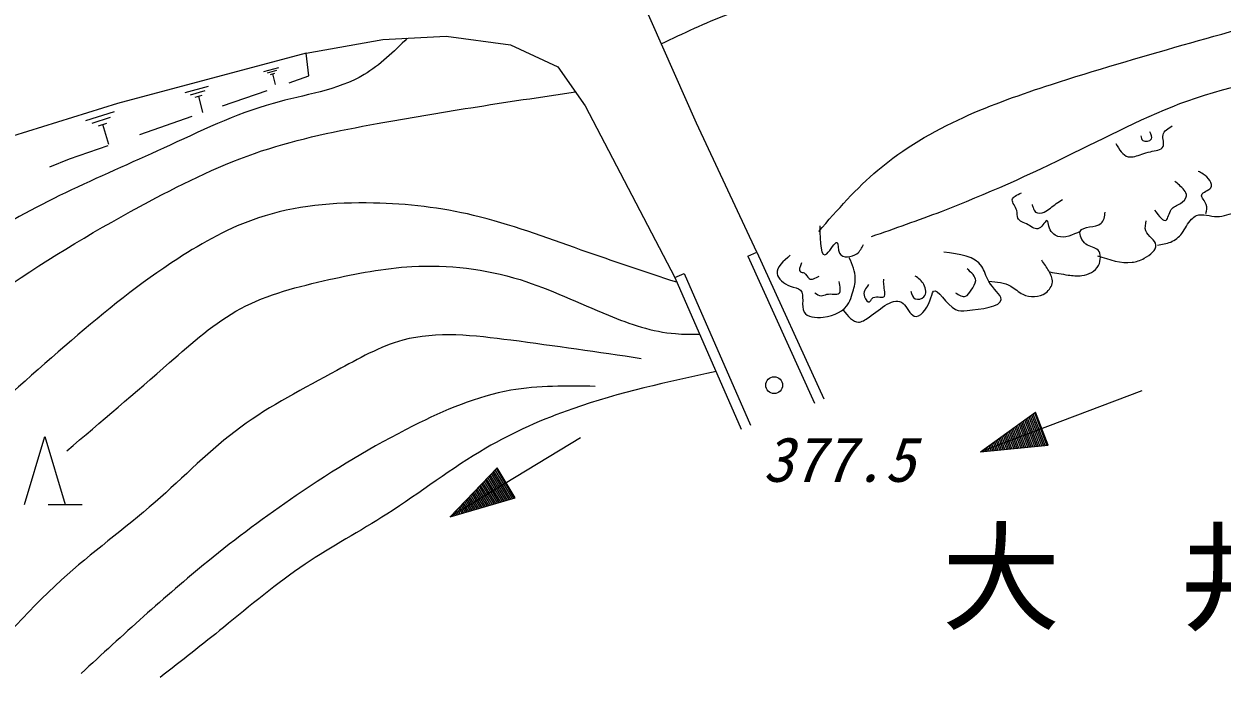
# Model space of a CAD drawing. Units: millimetres, scale not verified. Extents: x 40000 to 680000, y 20000 to 380000.
# Drawn here: x 297690 to 333009, y 259715 to 279451 of the extents above; entities that cross this region are included whole.
import ezdxf
from ezdxf.enums import TextEntityAlignment as Align

# ---------------------------------------------------------------- set-up
doc = ezdxf.new("R2010")
doc.units = ezdxf.units.MM
doc.header["$LTSCALE"] = 1000
doc.layers.add('M-BGD', color=7, linetype='Continuous', lineweight=25)
doc.layers.add('M-STR-HTXT', color=7, linetype='Continuous', lineweight=13)
doc.styles.add('ＭＳ ゴシック', font='')
doc.styles.get('ＭＳ ゴシック').set_extended_font_data('MS Gothic')

msp = doc.modelspace()

# ---------------------------------------------------------------- linework, layer by layer
at = {"layer": 'M-BGD'}
for p, q in [((317515, 276525), (315615, 280814)), ((308270, 278995), (310135, 279088)), ((310135, 279088), (312030, 278840)), ((306011, 278588), (308270, 278995)), ((312030, 278840), (313428, 278187)), ((306011, 278588), (300445, 277104)), ((306085, 277921), (306011, 278588)), ((304765, 278048), (305205, 278168)), ((304865, 278008), (305145, 278088)), ((304955, 277958), (305085, 277998)), ((305105, 277668), (305025, 277978)), ((313428, 278187), (314236, 277037)), ((302445, 277428), (303125, 277618)), ((305503, 277718), (306085, 277921)), ((302595, 277358), (303035, 277488)), ((302735, 277288), (302945, 277348)), ((302965, 276838), (302845, 277318)), ((303547, 277039), (304855, 277493)), ((300445, 277104), (293767, 275027)), ((314236, 277037), (316878, 271972)), ((299515, 276608), (300355, 276868)), ((299705, 276528), (300245, 276698)), ((301105, 276191), (302652, 276728)), ((299885, 276448), (300135, 276528)), ((300195, 275898), (300015, 276488)), ((319298, 272724), (317515, 276525)), ((299035, 275472), (300176, 275868)), ((298448, 275234), (299035, 275472)), ((319025, 272599), (319298, 272724)), ((319298, 272724), (321268, 268393)), ((319025, 272599), (320995, 268269)), ((316878, 271972), (317152, 272093)), ((316878, 271972), (318835, 267498)), ((317152, 272093), (319110, 267618)), ((330644, 268626), (325889, 266830)), ((325889, 266830), (327514, 267997)), ((327435, 266984), (327150, 267736)), ((327486, 266989), (327192, 267766)), ((327538, 266994), (327235, 267796)), ((327589, 266999), (327277, 267826)), ((327641, 267004), (327319, 267857)), ((327692, 267010), (327361, 267887)), ((327744, 267015), (327403, 267917)), ((327795, 267020), (327445, 267947)), ((327847, 267025), (327487, 267978)), ((327879, 267028), (327514, 267997)), ((326816, 266922), (326646, 267373)), ((326868, 266927), (326688, 267404)), ((326919, 266933), (326730, 267434)), ((326971, 266938), (326772, 267464)), ((327022, 266943), (326814, 267494)), ((327074, 266948), (326856, 267524)), ((327125, 266953), (326898, 267555)), ((327177, 266958), (326940, 267585)), ((327228, 266963), (326982, 267615)), ((327280, 266968), (327024, 267645)), ((327331, 266974), (327066, 267675)), ((327383, 266979), (327108, 267706)), ((297704, 265280), (298304, 267280)), ((298304, 267280), (298904, 265280)), ((314101, 267247), (310255, 264916)), ((325889, 266830), (327879, 267028)), ((326250, 266866), (326184, 267041)), ((326301, 266871), (326226, 267071)), ((326353, 266876), (326268, 267102)), ((326404, 266881), (326310, 267132)), ((326456, 266886), (326352, 267162)), ((326507, 266891), (326394, 267192)), ((326559, 266897), (326436, 267222)), ((326610, 266902), (326478, 267253)), ((326662, 266907), (326520, 267283)), ((326713, 266912), (326562, 267313)), ((326765, 266917), (326604, 267343)), ((325941, 266835), (325931, 266860)), ((325992, 266840), (325973, 266890)), ((326044, 266845), (326015, 266920)), ((326095, 266850), (326057, 266951)), ((326147, 266855), (326099, 266981)), ((326198, 266861), (326141, 267011)), ((310255, 264916), (311639, 266360)), ((312144, 265466), (311616, 266337)), ((312175, 265475), (311639, 266360)), ((311647, 265321), (311258, 265963)), ((311696, 265336), (311294, 266000)), ((311746, 265350), (311329, 266038)), ((311796, 265365), (311365, 266075)), ((311846, 265379), (311401, 266112)), ((311895, 265393), (311437, 266150)), ((311945, 265408), (311473, 266187)), ((311995, 265422), (311509, 266224)), ((312044, 265437), (311544, 266262)), ((312094, 265451), (311580, 266299)), ((311199, 265191), (310936, 265626)), ((311249, 265206), (310971, 265664)), ((311299, 265220), (311007, 265701)), ((311348, 265234), (311043, 265739)), ((311398, 265249), (311079, 265776)), ((311448, 265263), (311115, 265813)), ((311498, 265278), (311150, 265851)), ((311547, 265292), (311186, 265888)), ((311597, 265307), (311222, 265925)), ((298404, 265280), (299404, 265280)), ((310255, 264916), (312175, 265475)), ((310702, 265046), (310577, 265253)), ((310752, 265061), (310613, 265290)), ((310802, 265075), (310649, 265327)), ((310851, 265090), (310685, 265365)), ((310901, 265104), (310721, 265402)), ((310951, 265119), (310756, 265440)), ((311001, 265133), (310792, 265477)), ((311050, 265148), (310828, 265514)), ((311100, 265162), (310864, 265552)), ((311150, 265177), (310900, 265589)), ((310305, 264931), (310291, 264954)), ((310354, 264945), (310327, 264991)), ((310404, 264960), (310362, 265028)), ((310454, 264974), (310398, 265066)), ((310504, 264989), (310434, 265103)), ((310553, 265003), (310470, 265141)), ((310603, 265018), (310506, 265178)), ((310653, 265032), (310542, 265215))]:
    msp.add_line(p, q, dxfattribs=at)
msp.add_circle((319806, 268796), 250, dxfattribs=at)
for points, knots in [([(316479, 278863), (317128, 279175), (317776, 279487), (318446, 279737), (320197, 280392), (322090, 280625), (323965, 280851), (325602, 281048), (327226, 281240), (328827, 281560), (331001, 281994), (333132, 282664), (335258, 283332), (337299, 283974), (339335, 284613), (341335, 285358), (343469, 286152), (345560, 287066), (347665, 287940), (349254, 288600), (350850, 289238), (352475, 289814), (353489, 290174), (354515, 290509), (355564, 290726), (357054, 291032), (358591, 291098), (360122, 291080), (361448, 291065), (362770, 290986), (364072, 290776), (365978, 290468), (367843, 289878), (369642, 289156), (371356, 288468), (373010, 287661), (374655, 286826), (375957, 286167), (377254, 285490), (378605, 284953), (379899, 284439), (381242, 284052), (382586, 283665)], [0, 0, 0, 0, 1, 1, 1, 2, 2, 2, 3, 3, 3, 4, 4, 4, 5, 5, 5, 6, 6, 6, 7, 7, 7, 8, 8, 8, 9, 9, 9, 10, 10, 10, 11, 11, 11, 12, 12, 12, 13, 13, 13, 14, 14, 14, 14]), ([(370503, 284294), (369667, 284788), (368831, 285282), (367971, 285763), (366871, 286378), (365733, 286973), (364528, 287231), (363401, 287473), (362216, 287419), (361033, 287383), (359433, 287335), (357836, 287317), (356324, 286928), (355011, 286589), (353762, 285970), (352526, 285358), (351286, 284743), (350058, 284136), (348779, 283636), (347918, 283300), (347034, 283013), (346196, 282623), (345512, 282305), (344858, 281919), (344170, 281611), (343140, 281148), (342034, 280862), (340980, 280446), (339447, 279841), (338022, 278962), (336473, 278420), (335091, 277937), (333609, 277723), (332220, 277256), (330977, 276838), (329807, 276217), (328624, 275635), (327346, 275006), (326051, 274421), (324725, 273913), (324045, 273653), (323356, 273413), (322668, 273173)], [0, 0, 0, 0, 1, 1, 1, 2, 2, 2, 3, 3, 3, 4, 4, 4, 5, 5, 5, 6, 6, 6, 7, 7, 7, 8, 8, 8, 9, 9, 9, 10, 10, 10, 11, 11, 11, 12, 12, 12, 13, 13, 13, 14, 14, 14, 14]), ([(321119, 273332), (321673, 273967), (322227, 274603), (322866, 275143), (323618, 275780), (324487, 276285), (325389, 276696), (326231, 277080), (327101, 277382), (327977, 277666), (329262, 278083), (330558, 278462), (331859, 278831), (333074, 279176), (334293, 279512), (335482, 279931), (337139, 280514), (338737, 281258), (340335, 282001)], [0, 0, 0, 0, 1, 1, 1, 2, 2, 2, 3, 3, 3, 4, 4, 4, 5, 5, 5, 6, 6, 6, 6]), ([(308991, 279031), (308588, 278634), (308186, 278236), (307718, 277958), (306928, 277490), (305952, 277363), (305038, 277108), (303902, 276790), (302861, 276275), (301805, 275789), (300843, 275347), (299868, 274930), (298912, 274470), (297990, 274027), (297086, 273545), (296232, 272981), (295286, 272357), (294401, 271634), (293425, 271067), (292708, 270651), (291943, 270320), (291170, 270004), (290320, 269656), (289461, 269326), (288575, 269110), (287616, 268877), (286624, 268778), (285640, 268643), (284029, 268421), (282438, 268102), (280833, 267877), (279437, 267681), (278030, 267554), (276622, 267451), (274506, 267297), (272387, 267194), (270284, 266941), (268764, 266758), (267252, 266497), (265732, 266303), (264375, 266129), (263011, 266010), (261648, 265878), (259445, 265664), (257245, 265418), (255040, 265229), (252578, 265018), (250111, 264877), (247643, 264755), (245540, 264652), (243436, 264562), (241332, 264510), (239750, 264471), (238167, 264452), (236582, 264405), (234690, 264348), (232796, 264250), (230910, 264293), (229349, 264329), (227793, 264461), (226217, 264451), (224694, 264441), (223152, 264299), (221681, 264569), (220576, 264773), (219512, 265209), (218447, 265646)], [0, 0, 0, 0, 1, 1, 1, 2, 2, 2, 3, 3, 3, 4, 4, 4, 5, 5, 5, 6, 6, 6, 7, 7, 7, 8, 8, 8, 9, 9, 9, 10, 10, 10, 11, 11, 11, 12, 12, 12, 13, 13, 13, 14, 14, 14, 15, 15, 15, 16, 16, 16, 17, 17, 17, 18, 18, 18, 19, 19, 19, 20, 20, 20, 21, 21, 21, 22, 22, 22, 22]), ([(247313, 262474), (249398, 262682), (251483, 262889), (253566, 263113), (256148, 263389), (258727, 263690), (261308, 263963), (263437, 264188), (265567, 264394), (267689, 264686), (269178, 264892), (270663, 265139), (272155, 265282), (274693, 265525), (277252, 265465), (279812, 265452), (281407, 265444), (283001, 265455), (284577, 265665), (286101, 265868), (287607, 266256), (289043, 266813), (290833, 267508), (292513, 268464), (294105, 269536), (295112, 270214), (296083, 270938), (297083, 271620), (298464, 272563), (299898, 273426), (301379, 274215), (302453, 274787), (303550, 275320), (304697, 275704), (305801, 276073), (306951, 276303), (308100, 276512), (309022, 276680), (309943, 276834), (310865, 276980), (311891, 277143), (312919, 277296), (313947, 277449)], [0, 0, 0, 0, 1, 1, 1, 2, 2, 2, 3, 3, 3, 4, 4, 4, 5, 5, 5, 6, 6, 6, 7, 7, 7, 8, 8, 8, 9, 9, 9, 10, 10, 10, 11, 11, 11, 12, 12, 12, 13, 13, 13, 14, 14, 14, 14]), ([(329879, 275924), (329981, 275747), (330083, 275571), (330238, 275535), (330359, 275507), (330511, 275563), (330643, 275609), (330727, 275639), (330803, 275664), (330897, 275684), (331040, 275714), (331225, 275732), (331271, 275834), (331311, 275921), (331251, 276069), (331271, 276178), (331295, 276300), (331418, 276374), (331541, 276448)], [0, 0, 0, 0, 1, 1, 1, 2, 2, 2, 3, 3, 3, 4, 4, 4, 5, 5, 5, 6, 6, 6, 6]), ([(330613, 276148), (330624, 276095), (330635, 276042), (330673, 276014), (330739, 275965), (330886, 275994), (330927, 276059), (330961, 276112), (330922, 276190), (330882, 276268)], [0, 0, 0, 0, 1, 1, 1, 2, 2, 2, 3, 3, 3, 3]), ([(331107, 272929), (331240, 272948), (331374, 272967), (331496, 273019), (331624, 273073), (331740, 273164), (331825, 273274), (331930, 273408), (331990, 273571), (332110, 273693), (332153, 273737), (332205, 273776), (332260, 273798), (332440, 273871), (332661, 273768), (332858, 273768), (333059, 273768), (333235, 273874), (333457, 273888), (333633, 273898), (333838, 273850), (333936, 273947), (334000, 274010), (334019, 274134), (334026, 274247), (334037, 274404), (334025, 274540), (334011, 274681), (333994, 274852), (333973, 275028), (333951, 275205)], [0, 0, 0, 0, 1, 1, 1, 2, 2, 2, 3, 3, 3, 4, 4, 4, 5, 5, 5, 6, 6, 6, 7, 7, 7, 8, 8, 8, 9, 9, 9, 10, 10, 10, 10]), ([(331017, 273962), (331152, 273786), (331286, 273609), (331361, 273663), (331419, 273704), (331441, 273879), (331511, 273977), (331576, 274069), (331681, 274095), (331781, 274157), (331869, 274212), (331952, 274297), (331960, 274382), (331971, 274493), (331851, 274605), (331751, 274696), (331703, 274739), (331659, 274778), (331616, 274816)], [0, 0, 0, 0, 1, 1, 1, 2, 2, 2, 3, 3, 3, 4, 4, 4, 5, 5, 5, 6, 6, 6, 6]), ([(332529, 273858), (332553, 273947), (332578, 274037), (332544, 274127), (332505, 274232), (332387, 274338), (332409, 274412), (332433, 274492), (332621, 274535), (332679, 274621), (332757, 274738), (332597, 274932), (332454, 275025), (332403, 275059), (332354, 275080), (332305, 275100)], [0, 0, 0, 0, 1, 1, 1, 2, 2, 2, 3, 3, 3, 4, 4, 4, 5, 5, 5, 5]), ([(328831, 273334), (328602, 273227), (328372, 273119), (328172, 273184), (328053, 273222), (327945, 273322), (327903, 273483), (327885, 273552), (327879, 273631), (327858, 273648), (327817, 273680), (327718, 273480), (327618, 273423), (327514, 273364), (327408, 273463), (327289, 273528), (327166, 273596), (327028, 273628), (326990, 273723), (326965, 273783), (326980, 273868), (326960, 273947), (326928, 274068), (326816, 274176), (326825, 274262), (326834, 274347), (326964, 274409), (327094, 274471)], [0, 0, 0, 0, 1, 1, 1, 2, 2, 2, 3, 3, 3, 4, 4, 4, 5, 5, 5, 6, 6, 6, 7, 7, 7, 8, 8, 8, 9, 9, 9, 9]), ([(316940, 271830), (315999, 272141), (315058, 272452), (314120, 272783), (313070, 273153), (312025, 273549), (310946, 273804), (309983, 274032), (308993, 274148), (307991, 274169), (306841, 274193), (305677, 274092), (304599, 273731), (303760, 273450), (302975, 273012), (302227, 272527), (301116, 271806), (300088, 270980), (299090, 270119), (298039, 269213), (297019, 268267), (295952, 267383), (295219, 266776), (294463, 266198), (293690, 265632), (292911, 265062), (292114, 264504), (291246, 264100), (290469, 263738), (289635, 263499), (288802, 263261)], [0, 0, 0, 0, 1, 1, 1, 2, 2, 2, 3, 3, 3, 4, 4, 4, 5, 5, 5, 6, 6, 6, 7, 7, 7, 8, 8, 8, 9, 9, 9, 10, 10, 10, 10]), ([(327409, 274127), (327418, 274098), (327428, 274068), (327439, 274037), (327456, 273987), (327476, 273933), (327514, 273903), (327575, 273852), (327684, 273867), (327768, 273903), (327839, 273933), (327892, 273978), (327948, 274022), (328061, 274112), (328184, 274194), (328307, 274277)], [0, 0, 0, 0, 1, 1, 1, 2, 2, 2, 3, 3, 3, 4, 4, 4, 5, 5, 5, 5]), ([(327933, 272136), (328112, 272103), (328292, 272071), (328472, 272046), (328605, 272028), (328738, 272014), (328876, 272031), (329072, 272056), (329277, 272143), (329370, 272331), (329442, 272476), (329446, 272682), (329355, 272780), (329274, 272867), (329116, 272869), (328996, 272959), (328873, 273051), (328790, 273234), (328831, 273334), (328897, 273494), (329287, 273436), (329445, 273573), (329529, 273646), (329547, 273774), (329565, 273903)], [0, 0, 0, 0, 1, 1, 1, 2, 2, 2, 3, 3, 3, 4, 4, 4, 5, 5, 5, 6, 6, 6, 7, 7, 7, 8, 8, 8, 8]), ([(321150, 273498), (321160, 273001), (321169, 272504), (321360, 272675), (321460, 272765), (321610, 273038), (321660, 273004), (321695, 272980), (321678, 272794), (321734, 272690), (321823, 272526), (322092, 272567), (322243, 272675), (322342, 272745), (322390, 272845), (322438, 272944)], [0, 0, 0, 0, 1, 1, 1, 2, 2, 2, 3, 3, 3, 4, 4, 4, 5, 5, 5, 5]), ([(329340, 272615), (329687, 272497), (330034, 272379), (330358, 272420), (330477, 272435), (330592, 272471), (330718, 272540), (330890, 272634), (331081, 272790), (331062, 272929), (331043, 273068), (330819, 273191), (330762, 273349), (330730, 273441), (330753, 273544), (330777, 273648)], [0, 0, 0, 0, 1, 1, 1, 2, 2, 2, 3, 3, 3, 4, 4, 4, 5, 5, 5, 5]), ([(321839, 271013), (321983, 270832), (322126, 270652), (322288, 270654), (322387, 270655), (322492, 270723), (322603, 270803), (322947, 271054), (323347, 271428), (323606, 271208), (323725, 271106), (323814, 270878), (323935, 270833), (324092, 270775), (324304, 271025), (324399, 271282), (324444, 271403), (324464, 271526), (324504, 271567), (324616, 271679), (324886, 271160), (325148, 271028), (325256, 270973), (325362, 270984), (325492, 270998), (325889, 271040), (326503, 271107), (326495, 271327), (326491, 271460), (326261, 271649), (326136, 271851), (326039, 272009), (326006, 272176), (325926, 272301), (325734, 272602), (325269, 272661), (324804, 272720)], [0, 0, 0, 0, 1, 1, 1, 2, 2, 2, 3, 3, 3, 4, 4, 4, 5, 5, 5, 6, 6, 6, 7, 7, 7, 8, 8, 8, 9, 9, 9, 10, 10, 10, 11, 11, 11, 12, 12, 12, 12]), ([(298951, 266859), (299961, 267717), (300971, 268575), (301981, 269461), (302647, 270046), (303312, 270643), (304079, 271054), (304876, 271482), (305782, 271708), (306681, 271909), (307495, 272090), (308303, 272251), (309128, 272297), (310197, 272357), (311293, 272225), (312314, 271909), (313207, 271632), (314042, 271216), (314917, 270860), (315557, 270599), (316217, 270371), (316898, 270316), (317133, 270297), (317371, 270298), (317609, 270300)], [0, 0, 0, 0, 1, 1, 1, 2, 2, 2, 3, 3, 3, 4, 4, 4, 5, 5, 5, 6, 6, 6, 7, 7, 7, 8, 8, 8, 8]), ([(320282, 272630), (320074, 272452), (319867, 272275), (319893, 272091), (319914, 271941), (320089, 271788), (320282, 271717), (320397, 271674), (320519, 271661), (320582, 271597), (320708, 271467), (320592, 271126), (320686, 270953), (320771, 270797), (321026, 270777), (321255, 270803), (321589, 270842), (321868, 270980), (322004, 271223), (322050, 271304), (322080, 271398), (322109, 271492), (322155, 271641), (322199, 271793), (322198, 271941), (322197, 272149), (322108, 272352), (322019, 272555)], [0, 0, 0, 0, 1, 1, 1, 2, 2, 2, 3, 3, 3, 4, 4, 4, 5, 5, 5, 6, 6, 6, 7, 7, 7, 8, 8, 8, 9, 9, 9, 9]), ([(320611, 272405), (320564, 272288), (320516, 272170), (320582, 272136), (320608, 272122), (320652, 272122), (320686, 272106), (320756, 272074), (320785, 271978), (320836, 271941), (320907, 271890), (321021, 271953), (321135, 272016)], [0, 0, 0, 0, 1, 1, 1, 2, 2, 2, 3, 3, 3, 4, 4, 4, 4]), ([(326136, 271866), (326364, 271845), (326593, 271823), (326780, 271717), (326902, 271647), (327007, 271541), (327139, 271477), (327346, 271378), (327621, 271382), (327813, 271522), (327918, 271599), (327998, 271717), (328008, 271836), (328016, 271948), (327962, 272062), (327903, 272166), (327838, 272279), (327765, 272380), (327693, 272480)], [0, 0, 0, 0, 1, 1, 1, 2, 2, 2, 3, 3, 3, 4, 4, 4, 5, 5, 5, 6, 6, 6, 6]), ([(323830, 271567), (323861, 271471), (323891, 271376), (323965, 271342), (324040, 271309), (324158, 271338), (324220, 271402), (324304, 271491), (324280, 271648), (324220, 271762), (324159, 271875), (324062, 271946), (323965, 272016)], [0, 0, 0, 0, 1, 1, 1, 2, 2, 2, 3, 3, 3, 4, 4, 4, 4]), ([(325148, 271522), (325256, 271455), (325364, 271388), (325447, 271417), (325511, 271440), (325561, 271520), (325612, 271597), (325678, 271697), (325747, 271792), (325747, 271881), (325747, 272003), (325620, 272114), (325492, 272226)], [0, 0, 0, 0, 1, 1, 1, 2, 2, 2, 3, 3, 3, 4, 4, 4, 4]), ([(321001, 271522), (321065, 271476), (321130, 271431), (321195, 271432), (321247, 271433), (321299, 271464), (321360, 271477), (321488, 271505), (321655, 271454), (321719, 271507), (321781, 271558), (321750, 271705), (321719, 271851)], [0, 0, 0, 0, 1, 1, 1, 2, 2, 2, 3, 3, 3, 4, 4, 4, 4]), ([(322588, 271762), (322501, 271654), (322414, 271547), (322468, 271402), (322498, 271321), (322573, 271229), (322618, 271253), (322645, 271267), (322661, 271324), (322693, 271357), (322776, 271447), (322967, 271360), (323037, 271402), (323109, 271446), (323051, 271627), (323037, 271762), (323031, 271823), (323034, 271875), (323037, 271926)], [0, 0, 0, 0, 1, 1, 1, 2, 2, 2, 3, 3, 3, 4, 4, 4, 5, 5, 5, 6, 6, 6, 6]), ([(315888, 269578), (314620, 269764), (313352, 269950), (312042, 270122), (310967, 270263), (309863, 270394), (308857, 270122), (308181, 269939), (307549, 269575), (306914, 269228), (305938, 268695), (304955, 268203), (304079, 267558), (303184, 266900), (302399, 266083), (301554, 265344), (300650, 264554), (299678, 263853), (298795, 263052), (297735, 262088), (296805, 260978), (295804, 259944), (295090, 259206), (294340, 258507), (293590, 257808)], [0, 0, 0, 0, 1, 1, 1, 2, 2, 2, 3, 3, 3, 4, 4, 4, 5, 5, 5, 6, 6, 6, 7, 7, 7, 8, 8, 8, 8]), ([(318092, 269197), (316667, 268890), (315242, 268583), (313868, 268102), (312981, 267791), (312114, 267409), (311304, 266936), (310296, 266349), (309374, 265623), (308390, 264994), (307597, 264487), (306762, 264042), (305982, 263518), (305141, 262952), (304363, 262293), (303574, 261653), (302957, 261154), (302333, 260665), (301709, 260177)], [0, 0, 0, 0, 1, 1, 1, 2, 2, 2, 3, 3, 3, 4, 4, 4, 5, 5, 5, 6, 6, 6, 6]), ([(314528, 268762), (313691, 268775), (312853, 268788), (312042, 268646), (311044, 268470), (310087, 268059), (309167, 267597), (307958, 266989), (306816, 266294), (305710, 265538), (304817, 264928), (303948, 264279), (303107, 263596), (301819, 262548), (300598, 261421), (299378, 260294)], [0, 0, 0, 0, 1, 1, 1, 2, 2, 2, 3, 3, 3, 4, 4, 4, 5, 5, 5, 5])]:
    msp.add_open_spline(points, degree=3, knots=knots, dxfattribs=at)

# ---------------------------------------------------------------- texts
at = {"layer": 'M-BGD', "style": 'ＭＳ ゴシック', "oblique": 15}
msp.add_text('377.5', height=1320, dxfattribs=at).set_placement((319473, 266605), align=Align.MIDDLE_LEFT)
at = {"layer": 'M-STR-HTXT', "style": 'ＭＳ ゴシック'}
msp.add_text('大\u3000井\u3000川', height=2566, dxfattribs=at).set_placement((324747, 263132), align=Align.MIDDLE_LEFT)

doc.saveas('drawing.dxf')
